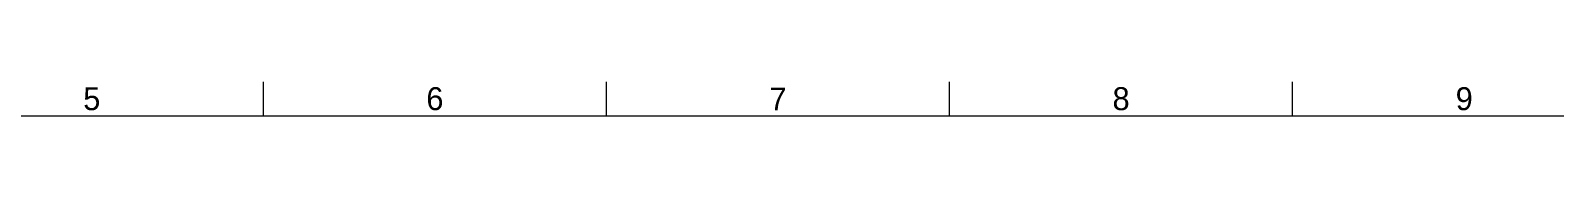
# Model space of a CAD drawing. Header units: millimetres. Extents: x 10 to 2348, y 8 to 1670.
# Drawn here: x 511 to 955.2, y 1659.5 to 1669.5 of the extents above; entities that cross this region are included whole.
import ezdxf

# ---------------------------------------------------------------- set-up
doc = ezdxf.new("R2010")
doc.units = ezdxf.units.MM
doc.layers.add('Border', color=7, linetype='Continuous')
doc.styles.add('Shapr80', font='txt', dxfattribs={"height": 3.3495})

msp = doc.modelspace()

# ---------------------------------------------------------------- linework, layer by layer
at = {"layer": 'Border', "linetype": 'Continuous', "lineweight": 15}
for p, q in [((578.86, 1659.55), (578.86, 1669.55)), ((678.86, 1659.55), (678.86, 1669.55)), ((778.86, 1659.55), (778.86, 1669.55)), ((878.86, 1659.55), (878.86, 1669.55)), ((2337.86, 1659.55), (19.86, 1659.55))]:
    msp.add_line(p, q, dxfattribs=at)

# ---------------------------------------------------------------- texts
at = {"layer": 'Border', "linetype": 'Continuous', "lineweight": 15, "char_height": 6.7, "width": 6.699, "attachment_point": 8, "style": 'Shapr80'}
for s, insert in [('5', (528.86, 1661.2)), ('6', (628.86, 1661.2)), ('7', (728.86, 1661.2)), ('8', (828.86, 1661.2)), ('9', (928.86, 1661.2))]:
    msp.add_mtext(s, dxfattribs=dict(at, insert=insert))

doc.saveas('drawing.dxf')
